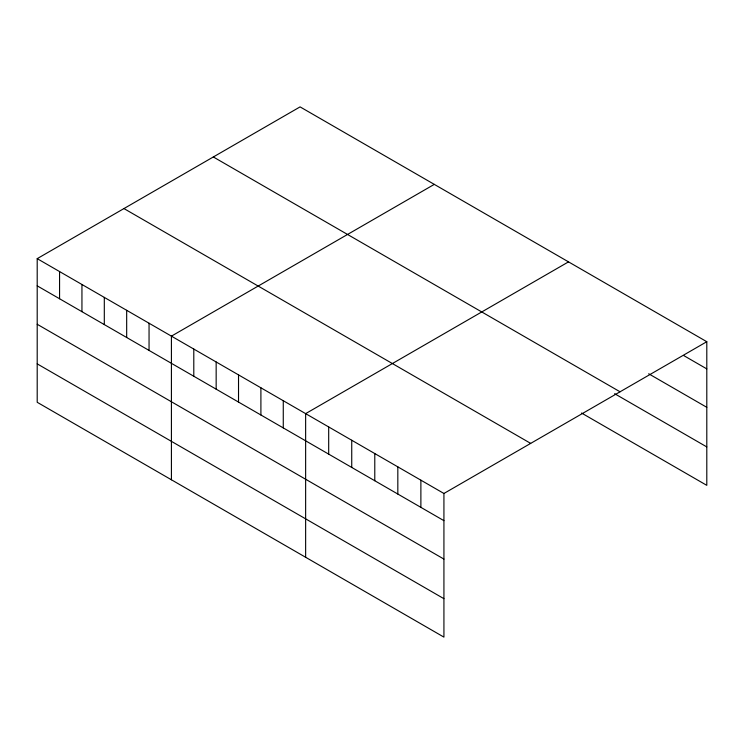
<?xml version="1.0" encoding="UTF-8"?>
<svg xmlns="http://www.w3.org/2000/svg" width="744" height="744" viewBox="0 0 744 744"><rect width="100%" height="100%" fill="white"/><g stroke="black" fill="none" stroke-linecap="round" stroke-linejoin="round"><path stroke-width="1.12" d="M37.2 258.652L443.926 493.477L443.926 637.115L37.2 402.29L37.2 258.652L300.074 106.885L706.8 341.71L706.8 485.348L581.538 413.032M434.291 184.373L171.418 336.149L171.418 479.787M568.509 261.869L305.635 413.636L305.635 557.275M443.926 493.477L706.8 341.71M683.755 355.586L706.8 368.894M648.675 373.767L706.8 407.321M213.323 156.965L620.05 391.79M614.609 393.688L706.8 446.921M123.95 208.571L530.677 443.387M37.2 285.845L443.926 520.661M37.2 324.272L443.926 559.088M37.2 363.863L443.926 598.688M420.881 480.168L420.881 507.352M397.826 466.86L397.826 494.053M374.781 453.552L374.781 480.745M351.735 440.253L351.735 467.437M328.69 426.944L328.69 454.128M283.269 400.718L283.269 427.912M260.902 387.81L260.902 414.994M238.526 374.892L238.526 402.076M216.16 361.975L216.16 389.168M193.793 349.057L193.793 376.25M149.051 323.231L149.051 350.415M126.675 310.313L126.675 337.506M104.309 297.395L104.309 324.589M81.942 284.487L81.942 311.671M59.566 271.569L59.566 298.753"/></g></svg>
